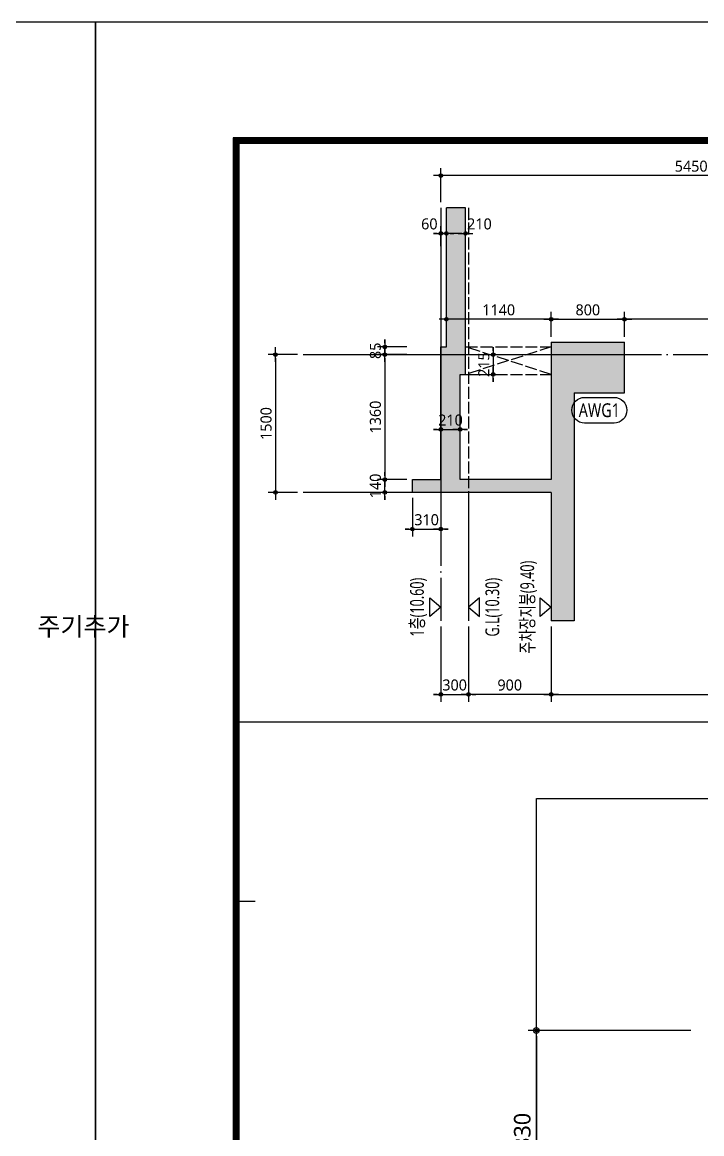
# Model space of a CAD drawing. Header units: millimetres. Extents: x 350420 to 672135, y -312840 to -44390.
# Drawn here: x 557934 to 565330, y -56494 to -44390 of the extents above; entities that cross this region are included whole.
import ezdxf
from ezdxf.enums import TextEntityAlignment as Align

# ---------------------------------------------------------------- set-up
doc = ezdxf.new("R2010")
doc.units = ezdxf.units.MM
doc.header["$LTSCALE"] = 65
doc.linetypes.add('CEN', pattern=[62, 60, -1, 0, -1])
doc.linetypes.add('HID', pattern=[2.5, 2, -0.5])
doc.layers.get('Defpoints').update_dxf_attribs({"color": 145})
for name, color, linetype, plot in [('211119', 40, 'Continuous', False), ('DEFPOINT', 144, 'Continuous', False), ('FORM_고양장항A-1BL-S-성능$0$DEFPOINT', 144, 'Continuous', False)]:
    doc.layers.add(name, color=color, linetype=linetype, plot=plot)
for name, color, linetype in [('253', 253, 'Continuous'), ('CEN', 1, 'CEN'), ('DIM', 7, 'Continuous'), ('FORM_고양장항A-1BL-S-성능$0$FORM', 7, 'Continuous'), ('GL', 3, 'Continuous'), ('HID', 8, 'HID'), ('LEADER', 7, 'Continuous'), ('M', 7, 'Continuous'), ('NAME-B', 6, 'Continuous'), ('SEC', 2, 'Continuous')]:
    doc.layers.add(name, color=color, linetype=linetype)
doc.layers.add('TEXT', color=3, linetype='Continuous', lineweight=9)
doc.styles.add('맑은고딕', font='malgun.ttf')
doc.dimstyles.new('DIM_40', dxfattribs={"dimscale": 40, "dimtxt": 3, "dimasz": 1, "dimexe": 2, "dimexo": 1.5, "dimgap": 1, "dimtad": 1, "dimdec": 0, "dimzin": 0, "dimdsep": 46, "dimtxsty": '맑은고딕', "dimblk1": 'DIMDOT', "dimblk2": 'DIMDOT', "dimsah": 1, "dimcen": 0.09, "dimdle": 2, "dimclrd": 7, "dimclre": 7, "dimclrt": 6, "dimadec": 0, "dimazin": 0, "dimtfac": 1, "dimtdec": 0, "dimtix": 1, "dimtmove": 2, "dimatfit": 3, "dimldrblk": 'DIMDOT', "dimfxl": 0, "dimtolj": 1, "dimtzin": 0, "dimarcsym": 0})
doc.dimstyles.new('DIM_60', dxfattribs={"dimscale": 60, "dimtxt": 3, "dimasz": 1, "dimexe": 1.5, "dimexo": 2, "dimgap": 1, "dimtad": 1, "dimdec": 0, "dimzin": 0, "dimdsep": 46, "dimtxsty": '맑은고딕', "dimblk1": 'DIMDOT', "dimblk2": 'DIMDOT', "dimsah": 1, "dimcen": 0.09, "dimdle": 2, "dimclrd": 7, "dimclre": 7, "dimclrt": 3, "dimadec": 0, "dimazin": 0, "dimtfac": 1, "dimtdec": 0, "dimtix": 1, "dimtmove": 2, "dimatfit": 3, "dimldrblk": 'DIMDOT', "dimfxl": 0, "dimtolj": 1, "dimtzin": 0, "dimarcsym": 0})

# ---------------------------------------------------------------- blocks, each defined once
blk = doc.blocks.new('DIMDOT')
at = {"layer": 'DIM', "linetype": 'Continuous'}
blk.add_line((-2, 0), (2, 0), dxfattribs=at)
for radius in [0.5, 0.25]:
    blk.add_circle((0, 0), radius, dxfattribs=at)
blk = doc.blocks.new('*D606')
at = {"layer": 'Defpoints', "color": 0, "linetype": 'Continuous', "transparency": 16777216}
for p in [(565330, -55370), (563530, -57700), (565330, -57700)]:
    blk.add_point(p, dxfattribs=at)
at = {"layer": 'DIM', "color": 7, "linetype": 'Continuous', "lineweight": -2, "transparency": 16777216}
for p, q in [((565210, -55370), (563440, -55370)), ((563530, -55430), (563530, -57640)), ((565210, -57700), (563440, -57700))]:
    blk.add_line(p, q, dxfattribs=at)
at = {"layer": 'DIM', "color": 7, "linetype": 'Continuous', "lineweight": -2, "transparency": 16777216, "xscale": 60, "yscale": 60, "zscale": 60}
for p, rotation in [((563530, -55370), 90), ((563530, -57700), 270)]:
    blk.add_blockref('DIMDOT', p, dxfattribs=dict(at, rotation=rotation))
at = {"layer": 'DIM', "color": 3, "linetype": 'Continuous', "transparency": 16777216, "insert": (563377, -56535), "char_height": 180, "attachment_point": 5, "rotation": 90, "style": '맑은고딕'}
blk.add_mtext('\\A1;2330', dxfattribs=at)
blk = doc.blocks.new('FORM_고양장항A-1BL-S-성능')
at = {"layer": 'FORM_고양장항A-1BL-S-성능$0$DEFPOINT', "color": 1}
blk.add_line((26, 434.5), (29, 434.5), dxfattribs=at)
at = {"layer": 'FORM_고양장항A-1BL-S-성능$0$DEFPOINT'}
blk.add_lwpolyline([(0, 594), (0, 0), (841, 0), (841, 594), (0, 594)], dxfattribs=at)
at = {"layer": 'FORM_고양장항A-1BL-S-성능$0$FORM'}
for points in [[(25, 573), (25, 21), (757, 21), (757, 573)], [(26, 572), (26, 22), (756, 22), (756, 572)]]:
    blk.add_lwpolyline(points, close=True, dxfattribs=at)
at = {"layer": 'FORM_고양장항A-1BL-S-성능$0$FORM', "const_width": 1}
blk.add_lwpolyline([(25.5, 572.5), (25.5, 21.5), (756.5, 21.5), (756.5, 572.5)], close=True, dxfattribs=at)
blk = doc.blocks.new('*D1054')
at = {"layer": 'Defpoints', "color": 0, "transparency": 16777216}
for p in [(560990, -48010), (560690, -49510), (560990, -49510)]:
    blk.add_point(p, dxfattribs=at)
at = {"layer": 'DIM', "color": 7, "lineweight": -2, "transparency": 16777216}
for p, q in [((560930, -48010), (560610, -48010)), ((560690, -48050), (560690, -49470)), ((560930, -49510), (560610, -49510))]:
    blk.add_line(p, q, dxfattribs=at)
at = {"layer": 'DIM', "color": 7, "lineweight": -2, "transparency": 16777216, "xscale": 40, "yscale": 40, "zscale": 40}
for p, rotation in [((560690, -48010), 90), ((560690, -49510), 270)]:
    blk.add_blockref('DIMDOT', p, dxfattribs=dict(at, rotation=rotation))
at = {"layer": 'DIM', "color": 6, "transparency": 16777216, "insert": (560588, -48760), "char_height": 120, "attachment_point": 5, "rotation": 90, "style": '맑은고딕'}
blk.add_mtext('\\A1;1500', dxfattribs=at)
blk = doc.blocks.new('*D1055')
at = {"layer": 'Defpoints', "color": 0, "transparency": 16777216}
for p in [(562180, -48010), (561880, -49370), (562180, -49370)]:
    blk.add_point(p, dxfattribs=at)
at = {"layer": 'DIM', "color": 7, "lineweight": -2, "transparency": 16777216}
for p, q in [((562120, -48010), (561800, -48010)), ((561880, -48050), (561880, -49330)), ((562120, -49370), (561800, -49370))]:
    blk.add_line(p, q, dxfattribs=at)
at = {"layer": 'DIM', "color": 7, "lineweight": -2, "transparency": 16777216, "xscale": 40, "yscale": 40, "zscale": 40}
for p, rotation in [((561880, -48010), 90), ((561880, -49370), 270)]:
    blk.add_blockref('DIMDOT', p, dxfattribs=dict(at, rotation=rotation))
at = {"layer": 'DIM', "color": 6, "transparency": 16777216, "insert": (561778, -48690), "char_height": 120, "attachment_point": 5, "rotation": 90, "style": '맑은고딕'}
blk.add_mtext('\\A1;1360', dxfattribs=at)
blk = doc.blocks.new('*D1056')
at = {"layer": 'Defpoints', "color": 0, "transparency": 16777216}
for p in [(561880, -49370), (562180, -49370), (562180, -49510)]:
    blk.add_point(p, dxfattribs=at)
at = {"layer": 'DIM', "color": 7, "lineweight": -2, "transparency": 16777216}
for p, q in [((562120, -49370), (561800, -49370)), ((561880, -49330), (561880, -49290)), ((561880, -49510), (561880, -49370)), ((562120, -49510), (561800, -49510)), ((561880, -49550), (561880, -49590))]:
    blk.add_line(p, q, dxfattribs=at)
at = {"layer": 'DIM', "color": 7, "lineweight": -2, "transparency": 16777216, "xscale": 40, "yscale": 40, "zscale": 40}
for p, rotation in [((561880, -49370), 270), ((561880, -49510), 90)]:
    blk.add_blockref('DIMDOT', p, dxfattribs=dict(at, rotation=rotation))
at = {"layer": 'DIM', "color": 6, "transparency": 16777216, "insert": (561778, -49440), "char_height": 120, "attachment_point": 5, "rotation": 90, "style": '맑은고딕'}
blk.add_mtext('\\A1;140', dxfattribs=at)
blk = doc.blocks.new('*D1059')
at = {"layer": 'Defpoints', "color": 0, "transparency": 16777216}
for p in [(562490, -50910), (562790, -50910), (562790, -51710)]:
    blk.add_point(p, dxfattribs=at)
at = {"layer": 'DIM', "color": 7, "lineweight": -2, "transparency": 16777216}
for p, q in [((562490, -50970), (562490, -51790)), ((562790, -50970), (562790, -51790)), ((562450, -51710), (562410, -51710)), ((562490, -51710), (562790, -51710)), ((562830, -51710), (562870, -51710))]:
    blk.add_line(p, q, dxfattribs=at)
at = {"layer": 'DIM', "color": 7, "lineweight": -2, "transparency": 16777216, "xscale": 40, "yscale": 40, "zscale": 40}
blk.add_blockref('DIMDOT', (562490, -51710), dxfattribs=at)
at = {"layer": 'DIM', "color": 7, "lineweight": -2, "transparency": 16777216, "xscale": 40, "yscale": 40, "zscale": 40, "rotation": 180}
blk.add_blockref('DIMDOT', (562790, -51710), dxfattribs=at)
at = {"layer": 'DIM', "color": 6, "transparency": 16777216, "insert": (562640, -51608), "char_height": 120, "attachment_point": 5, "style": '맑은고딕'}
blk.add_mtext('\\A1;300', dxfattribs=at)
blk = doc.blocks.new('*D1060')
at = {"layer": 'Defpoints', "color": 0, "transparency": 16777216}
for p in [(562180, -49510), (562490, -49510), (562490, -49910)]:
    blk.add_point(p, dxfattribs=at)
at = {"layer": 'DIM', "color": 7, "lineweight": -2, "transparency": 16777216}
for p, q in [((562180, -49570), (562180, -49990)), ((562490, -49570), (562490, -49990)), ((562140, -49910), (562100, -49910)), ((562180, -49910), (562490, -49910)), ((562530, -49910), (562570, -49910))]:
    blk.add_line(p, q, dxfattribs=at)
at = {"layer": 'DIM', "color": 7, "lineweight": -2, "transparency": 16777216, "xscale": 40, "yscale": 40, "zscale": 40}
blk.add_blockref('DIMDOT', (562180, -49910), dxfattribs=at)
at = {"layer": 'DIM', "color": 7, "lineweight": -2, "transparency": 16777216, "xscale": 40, "yscale": 40, "zscale": 40, "rotation": 180}
blk.add_blockref('DIMDOT', (562490, -49910), dxfattribs=at)
at = {"layer": 'DIM', "color": 6, "transparency": 16777216, "insert": (562335, -49808), "char_height": 120, "attachment_point": 5, "style": '맑은고딕'}
blk.add_mtext('\\A1;310', dxfattribs=at)
blk = doc.blocks.new('*D1061')
at = {"layer": 'Defpoints', "color": 0, "transparency": 16777216}
for p in [(561880, -47925), (562180, -47925), (562180, -48010)]:
    blk.add_point(p, dxfattribs=at)
at = {"layer": 'DIM', "color": 7, "lineweight": -2, "transparency": 16777216}
for p, q in [((562120, -47925), (561800, -47925)), ((561880, -47885), (561880, -47845)), ((561880, -48010), (561880, -47925)), ((562120, -48010), (561800, -48010)), ((561880, -48050), (561880, -48090))]:
    blk.add_line(p, q, dxfattribs=at)
at = {"layer": 'DIM', "color": 7, "lineweight": -2, "transparency": 16777216, "xscale": 40, "yscale": 40, "zscale": 40}
for p, rotation in [((561880, -47925), 270), ((561880, -48010), 90)]:
    blk.add_blockref('DIMDOT', p, dxfattribs=dict(at, rotation=rotation))
at = {"layer": 'DIM', "color": 6, "transparency": 16777216, "insert": (561778, -47968), "char_height": 120, "attachment_point": 5, "rotation": 90, "style": '맑은고딕'}
blk.add_mtext('\\A1;85', dxfattribs=at)
blk = doc.blocks.new('*D1062')
at = {"layer": 'Defpoints', "color": 0, "transparency": 16777216}
for p in [(562700, -48825), (562490, -49025), (562700, -49025)]:
    blk.add_point(p, dxfattribs=at)
at = {"layer": 'DIM', "color": 7, "lineweight": -2, "transparency": 16777216}
for p, q in [((562490, -48965), (562490, -48745)), ((562700, -48965), (562700, -48745)), ((562450, -48825), (562410, -48825)), ((562490, -48825), (562700, -48825)), ((562740, -48825), (562780, -48825))]:
    blk.add_line(p, q, dxfattribs=at)
at = {"layer": 'DIM', "color": 7, "lineweight": -2, "transparency": 16777216, "xscale": 40, "yscale": 40, "zscale": 40}
blk.add_blockref('DIMDOT', (562490, -48825), dxfattribs=at)
at = {"layer": 'DIM', "color": 7, "lineweight": -2, "transparency": 16777216, "xscale": 40, "yscale": 40, "zscale": 40, "rotation": 180}
blk.add_blockref('DIMDOT', (562700, -48825), dxfattribs=at)
at = {"layer": 'DIM', "color": 6, "transparency": 16777216, "insert": (562595, -48723), "char_height": 120, "attachment_point": 5, "style": '맑은고딕'}
blk.add_mtext('\\A1;210', dxfattribs=at)
blk = doc.blocks.new('*D1064')
at = {"layer": 'Defpoints', "color": 0, "transparency": 16777216}
for p in [(562790, -50910), (563690, -50910), (562790, -51710)]:
    blk.add_point(p, dxfattribs=at)
at = {"layer": 'DIM', "color": 7, "lineweight": -2, "transparency": 16777216}
for p, q in [((562790, -50970), (562790, -51790)), ((563690, -50970), (563690, -51790)), ((563650, -51710), (562830, -51710))]:
    blk.add_line(p, q, dxfattribs=at)
at = {"layer": 'DIM', "color": 7, "lineweight": -2, "transparency": 16777216, "xscale": 40, "yscale": 40, "zscale": 40, "rotation": 180}
blk.add_blockref('DIMDOT', (562790, -51710), dxfattribs=at)
at = {"layer": 'DIM', "color": 7, "lineweight": -2, "transparency": 16777216, "xscale": 40, "yscale": 40, "zscale": 40}
blk.add_blockref('DIMDOT', (563690, -51710), dxfattribs=at)
at = {"layer": 'DIM', "color": 6, "transparency": 16777216, "insert": (563240, -51608), "char_height": 120, "attachment_point": 5, "style": '맑은고딕'}
blk.add_mtext('\\A1;900', dxfattribs=at)
blk = doc.blocks.new('*D1065')
at = {"layer": 'Defpoints', "color": 0, "transparency": 16777216}
for p in [(563690, -50910), (567940, -50910), (567940, -51710)]:
    blk.add_point(p, dxfattribs=at)
at = {"layer": 'DIM', "color": 7, "lineweight": -2, "transparency": 16777216}
for p, q in [((563690, -50970), (563690, -51790)), ((567940, -50970), (567940, -51790)), ((563730, -51710), (567900, -51710))]:
    blk.add_line(p, q, dxfattribs=at)
at = {"layer": 'DIM', "color": 7, "lineweight": -2, "transparency": 16777216, "xscale": 40, "yscale": 40, "zscale": 40, "rotation": 180}
blk.add_blockref('DIMDOT', (563690, -51710), dxfattribs=at)
at = {"layer": 'DIM', "color": 7, "lineweight": -2, "transparency": 16777216, "xscale": 40, "yscale": 40, "zscale": 40}
blk.add_blockref('DIMDOT', (567940, -51710), dxfattribs=at)
at = {"layer": 'DIM', "color": 6, "transparency": 16777216, "insert": (565815, -51608), "char_height": 120, "attachment_point": 5, "style": '맑은고딕'}
blk.add_mtext('\\A1;4250', dxfattribs=at)
blk = doc.blocks.new('*D1081')
at = {"layer": 'Defpoints', "color": 0, "transparency": 16777216}
for p in [(562490, -46060), (562490, -46410), (567940, -46410)]:
    blk.add_point(p, dxfattribs=at)
at = {"layer": 'DIM', "color": 7, "lineweight": -2, "transparency": 16777216}
for p, q in [((562490, -46350), (562490, -45980)), ((567940, -46350), (567940, -45980)), ((567900, -46060), (562530, -46060))]:
    blk.add_line(p, q, dxfattribs=at)
at = {"layer": 'DIM', "color": 7, "lineweight": -2, "transparency": 16777216, "xscale": 40, "yscale": 40, "zscale": 40, "rotation": 180}
blk.add_blockref('DIMDOT', (562490, -46060), dxfattribs=at)
at = {"layer": 'DIM', "color": 7, "lineweight": -2, "transparency": 16777216, "xscale": 40, "yscale": 40, "zscale": 40}
blk.add_blockref('DIMDOT', (567940, -46060), dxfattribs=at)
at = {"layer": 'DIM', "color": 6, "transparency": 16777216, "insert": (565215, -45958), "char_height": 120, "attachment_point": 5, "style": '맑은고딕'}
blk.add_mtext('\\A1;5450', dxfattribs=at)
blk = doc.blocks.new('*D1084')
at = {"layer": 'Defpoints', "color": 0, "transparency": 16777216}
for p in [(562550, -46690), (562550, -46890), (562760, -46890)]:
    blk.add_point(p, dxfattribs=at)
at = {"layer": 'DIM', "color": 7, "lineweight": -2, "transparency": 16777216}
for p, q in [((562550, -46830), (562550, -46610)), ((562720, -46690), (562590, -46690)), ((562760, -46830), (562760, -46610))]:
    blk.add_line(p, q, dxfattribs=at)
at = {"layer": 'DIM', "color": 7, "lineweight": -2, "transparency": 16777216, "xscale": 40, "yscale": 40, "zscale": 40, "rotation": 180}
blk.add_blockref('DIMDOT', (562550, -46690), dxfattribs=at)
at = {"layer": 'DIM', "color": 7, "lineweight": -2, "transparency": 16777216, "xscale": 40, "yscale": 40, "zscale": 40}
blk.add_blockref('DIMDOT', (562760, -46690), dxfattribs=at)
at = {"layer": 'DIM', "color": 6, "transparency": 16777216, "insert": (562910, -46587), "char_height": 120, "attachment_point": 5, "style": '맑은고딕'}
blk.add_mtext('\\A1;210', dxfattribs=at)
blk = doc.blocks.new('*D1085')
at = {"layer": 'Defpoints', "color": 0, "transparency": 16777216}
for p in [(562550, -46690), (562490, -46890), (562550, -46890)]:
    blk.add_point(p, dxfattribs=at)
at = {"layer": 'DIM', "color": 7, "lineweight": -2, "transparency": 16777216}
for p, q in [((562450, -46690), (562410, -46690)), ((562490, -46830), (562490, -46610)), ((562490, -46690), (562550, -46690)), ((562550, -46830), (562550, -46610)), ((562590, -46690), (562630, -46690))]:
    blk.add_line(p, q, dxfattribs=at)
at = {"layer": 'DIM', "color": 7, "lineweight": -2, "transparency": 16777216, "xscale": 40, "yscale": 40, "zscale": 40}
blk.add_blockref('DIMDOT', (562490, -46690), dxfattribs=at)
at = {"layer": 'DIM', "color": 7, "lineweight": -2, "transparency": 16777216, "xscale": 40, "yscale": 40, "zscale": 40, "rotation": 180}
blk.add_blockref('DIMDOT', (562550, -46690), dxfattribs=at)
at = {"layer": 'DIM', "color": 6, "transparency": 16777216, "insert": (562365, -46587), "char_height": 120, "attachment_point": 5, "style": '맑은고딕'}
blk.add_mtext('\\A1;60', dxfattribs=at)
blk = doc.blocks.new('*D1093')
at = {"layer": 'Defpoints', "color": 0, "transparency": 16777216}
for p in [(564490, -47625), (564490, -47875), (567940, -47875)]:
    blk.add_point(p, dxfattribs=at)
at = {"layer": 'DIM', "color": 7, "lineweight": -2, "transparency": 16777216}
for p, q in [((564490, -47815), (564490, -47545)), ((567940, -47815), (567940, -47545)), ((567900, -47625), (564530, -47625))]:
    blk.add_line(p, q, dxfattribs=at)
at = {"layer": 'DIM', "color": 7, "lineweight": -2, "transparency": 16777216, "xscale": 40, "yscale": 40, "zscale": 40, "rotation": 180}
blk.add_blockref('DIMDOT', (564490, -47625), dxfattribs=at)
at = {"layer": 'DIM', "color": 7, "lineweight": -2, "transparency": 16777216, "xscale": 40, "yscale": 40, "zscale": 40}
blk.add_blockref('DIMDOT', (567940, -47625), dxfattribs=at)
at = {"layer": 'DIM', "color": 6, "transparency": 16777216, "insert": (566215, -47523), "char_height": 120, "attachment_point": 5, "style": '맑은고딕'}
blk.add_mtext('\\A1;3450', dxfattribs=at)
blk = doc.blocks.new('*D1094')
at = {"layer": 'Defpoints', "color": 0, "transparency": 16777216}
for p in [(564490, -47625), (563690, -47875), (564490, -47875)]:
    blk.add_point(p, dxfattribs=at)
at = {"layer": 'DIM', "color": 7, "lineweight": -2, "transparency": 16777216}
for p, q in [((563690, -47815), (563690, -47545)), ((564490, -47815), (564490, -47545)), ((563730, -47625), (564450, -47625))]:
    blk.add_line(p, q, dxfattribs=at)
at = {"layer": 'DIM', "color": 7, "lineweight": -2, "transparency": 16777216, "xscale": 40, "yscale": 40, "zscale": 40, "rotation": 180}
blk.add_blockref('DIMDOT', (563690, -47625), dxfattribs=at)
at = {"layer": 'DIM', "color": 7, "lineweight": -2, "transparency": 16777216, "xscale": 40, "yscale": 40, "zscale": 40}
blk.add_blockref('DIMDOT', (564490, -47625), dxfattribs=at)
at = {"layer": 'DIM', "color": 6, "transparency": 16777216, "insert": (564090, -47523), "char_height": 120, "attachment_point": 5, "style": '맑은고딕'}
blk.add_mtext('\\A1;800', dxfattribs=at)
blk = doc.blocks.new('*D1095')
at = {"layer": 'Defpoints', "color": 0, "transparency": 16777216}
for p in [(562550, -47625), (562550, -47875), (563690, -47875)]:
    blk.add_point(p, dxfattribs=at)
at = {"layer": 'DIM', "color": 7, "lineweight": -2, "transparency": 16777216}
for p, q in [((562550, -47815), (562550, -47545)), ((563690, -47815), (563690, -47545)), ((563650, -47625), (562590, -47625))]:
    blk.add_line(p, q, dxfattribs=at)
at = {"layer": 'DIM', "color": 7, "lineweight": -2, "transparency": 16777216, "xscale": 40, "yscale": 40, "zscale": 40, "rotation": 180}
blk.add_blockref('DIMDOT', (562550, -47625), dxfattribs=at)
at = {"layer": 'DIM', "color": 7, "lineweight": -2, "transparency": 16777216, "xscale": 40, "yscale": 40, "zscale": 40}
blk.add_blockref('DIMDOT', (563690, -47625), dxfattribs=at)
at = {"layer": 'DIM', "color": 6, "transparency": 16777216, "insert": (563120, -47523), "char_height": 120, "attachment_point": 5, "style": '맑은고딕'}
blk.add_mtext('\\A1;1140', dxfattribs=at)
blk = doc.blocks.new('*D1104')
at = {"layer": 'Defpoints', "color": 0, "transparency": 16777216}
for p in [(562760, -48010), (562760, -48225), (563060, -48225)]:
    blk.add_point(p, dxfattribs=at)
at = {"layer": 'DIM', "color": 7, "lineweight": -2, "transparency": 16777216}
for p, q in [((563060, -47970), (563060, -47930)), ((562820, -48010), (563140, -48010)), ((563060, -48010), (563060, -48225)), ((562820, -48225), (563140, -48225)), ((563060, -48265), (563060, -48305))]:
    blk.add_line(p, q, dxfattribs=at)
at = {"layer": 'DIM', "color": 7, "lineweight": -2, "transparency": 16777216, "xscale": 40, "yscale": 40, "zscale": 40}
for p, rotation in [((563060, -48010), 270), ((563060, -48225), 90)]:
    blk.add_blockref('DIMDOT', p, dxfattribs=dict(at, rotation=rotation))
at = {"layer": 'DIM', "color": 6, "transparency": 16777216, "insert": (562958, -48118), "char_height": 120, "attachment_point": 5, "rotation": 90, "style": '맑은고딕'}
blk.add_mtext('\\A1;215', dxfattribs=at)

msp = doc.modelspace()

# ---------------------------------------------------------------- hatches: boundary and pattern name
at = {"layer": '253'}
h = msp.add_hatch(color=256, dxfattribs=at)
h.dxf.hatch_style = 1
h.paths.add_polyline_path([(563690, -47875), (564490, -47875), (564490, -48425), (563940, -48425), (563940, -50910), (563690, -50910), (563690, -49510), (562180, -49510), (562180, -49370), (562490, -49370), (562490, -47925), (562550, -47925), (562550, -46410), (562760, -46410), (562760, -48225), (562700, -48225), (562700, -49370), (563690, -49370)])

# ---------------------------------------------------------------- linework, layer by layer
for p, q in [((562760, -46410), (562550, -46410)), ((563940, -50910), (563690, -50910))]:
    msp.add_line(p, q, dxfattribs=at)
at = {"layer": 'CEN'}
for p, q in [((562490, -46410), (562490, -50910)), ((560990, -48010), (572955, -48010)), ((562180, -49510), (560990, -49510))]:
    msp.add_line(p, q, dxfattribs=at)
at = {"layer": 'DEFPOINT'}
msp.add_lwpolyline([(563530, -52845), (597090, -52845), (597090, -70410), (563530, -70410)], close=True, dxfattribs=at)
at = {"layer": 'Defpoints', "linetype": 'HID'}
msp.add_line((562790, -46410), (562790, -50910), dxfattribs=at)
at = {"layer": 'GL'}
msp.add_line((562790, -49510), (562790, -50910), dxfattribs=at)
at = {"layer": 'HID'}
msp.add_lwpolyline([(562760, -48225), (563690, -48225), (562760, -47925), (563690, -47925), (562760, -48225)], dxfattribs=at)
at = {"layer": 'LEADER', "color": 7}
msp.add_lwpolyline([(573790, -45710), (560290, -45710), (560290, -52010), (573790, -52010)], close=True, dxfattribs=at)
at = {"layer": 'LEADER'}
for points in [[(562370, -50660), (562490, -50760), (562370, -50860)], [(562910, -50660), (562790, -50760), (562910, -50860)], [(563570, -50660), (563690, -50760), (563570, -50860)]]:
    msp.add_lwpolyline(points, close=True, dxfattribs=at)
at = {"layer": 'M'}
msp.add_lwpolyline([(564055, -48475), (564375, -48475, -1), (564375, -48755), (564055, -48755, -1)], format="xyb", close=True, dxfattribs=at)
at = {"layer": 'SEC'}
for p, q in [((562550, -47925), (562550, -46410)), ((562760, -48225), (562760, -46410)), ((562490, -49370), (562490, -47925)), ((562490, -47925), (562550, -47925)), ((563690, -47875), (563690, -49370)), ((563690, -47875), (564490, -47875)), ((564490, -48425), (564490, -47875)), ((562700, -49370), (562700, -48225)), ((562700, -48225), (562760, -48225)), ((563940, -48425), (564490, -48425)), ((563940, -48425), (563940, -50910)), ((562180, -49510), (562180, -49370)), ((562180, -49370), (562490, -49370)), ((563690, -49370), (562700, -49370)), ((563690, -49510), (562180, -49510)), ((563690, -49510), (563690, -50910))]:
    msp.add_line(p, q, dxfattribs=at)

# ---------------------------------------------------------------- block references
at = {"xscale": 60, "yscale": 60, "zscale": 60}
for p in [(508270, -80030), (558730, -80030)]:
    msp.add_blockref('FORM_고양장항A-1BL-S-성능', p, dxfattribs=at)

# ---------------------------------------------------------------- texts
at = {"layer": '211119', "style": '맑은고딕'}
msp.add_text('주기추가', height=200, dxfattribs=at).set_placement((558600.1, -50969.6), align=Align.MIDDLE_CENTER)
at = {"layer": 'NAME-B', "style": '맑은고딕', "width": 0.8}
msp.add_text('AWG1', height=150, dxfattribs=at).set_placement((564215, -48615), align=Align.MIDDLE)
at = {"layer": 'TEXT', "style": '맑은고딕', "width": 0.7}
for s, p in [('주차장지붕(9.40)', (563430, -50760)), ('1층(10.60)', (562230, -50760)), ('G.L(10.30)', (563050, -50760))]:
    msp.add_text(s, height=150, rotation=90, dxfattribs=at).set_placement(p, align=Align.MIDDLE_CENTER)

# ---------------------------------------------------------------- dimensions: what is measured, and where the dimension line sits
at = {"layer": 'DIM'}
for base, p1, p2, angle, picture, middle in [((562490, -46060), (567940, -46410), (562490, -46410), 180, '*D1081', (565215, -45958)), ((562550, -47625), (563690, -47875), (562550, -47875), 180, '*D1095', (563120, -47522.6)), ((564490, -47625), (567940, -47875), (564490, -47875), 180, '*D1093', (566215, -47523)), ((560690, -49510), (560990, -48010), (560990, -49510), 270, '*D1054', (560587.6, -48760)), ((561880, -49370), (562180, -48010), (562180, -49370), 270, '*D1055', (561777.6, -48690)), ((561880, -47925), (562180, -48010), (562180, -47925), 90, '*D1061', (561778, -47967.5)), ((563060, -48225), (562760, -48010), (562760, -48225), 270, '*D1104', (562957.6, -48117.5)), ((561880, -49370), (562180, -49510), (562180, -49370), 90, '*D1056', (561777.6, -49440)), ((562790, -51710), (563690, -50910), (562790, -50910), 180, '*D1064', (563240, -51608))]:
    dim = msp.add_linear_dim(base=base, p1=p1, p2=p2, angle=angle, dimstyle='DIM_40', dxfattribs=at)
    dim.commit()
    dim.dimension.update_dxf_attribs({"geometry": picture, "text_midpoint": middle})
dim = msp.add_linear_dim(base=(562550, -46689.7), p1=(562490, -46889.7), p2=(562550, -46889.7), dimstyle='DIM_40', dxfattribs=at)
dim.commit()
dim.dimension.update_dxf_attribs({"geometry": '*D1085', "text_midpoint": (562365, -46587.3), "dimtype": 160})
dim = msp.add_linear_dim(base=(562550, -46689.7), p1=(562760, -46889.7), p2=(562550, -46889.7), angle=180, dimstyle='DIM_40', dxfattribs=at)
dim.commit()
dim.dimension.update_dxf_attribs({"geometry": '*D1084', "text_midpoint": (562910, -46587.3), "dimtype": 160})
for base, p1, p2, picture, middle in [((564490, -47625), (563690, -47875), (564490, -47875), '*D1094', (564090, -47523)), ((562700, -48825), (562490, -49025), (562700, -49025), '*D1062', (562595, -48722.6)), ((562490, -49910), (562180, -49510), (562490, -49510), '*D1060', (562335, -49807.6)), ((562790, -51710), (562490, -50910), (562790, -50910), '*D1059', (562640, -51608)), ((567940, -51710), (563690, -50910), (567940, -50910), '*D1065', (565815, -51608))]:
    dim = msp.add_linear_dim(base=base, p1=p1, p2=p2, dimstyle='DIM_40', dxfattribs=at)
    dim.commit()
    dim.dimension.update_dxf_attribs({"geometry": picture, "text_midpoint": middle})
at = {"layer": 'DIM', "linetype": 'Continuous'}
dim = msp.add_linear_dim(base=(563530, -57700), p1=(565330, -55370), p2=(565330, -57700), angle=270, dimstyle='DIM_60', dxfattribs=at)
dim.commit()
dim.dimension.update_dxf_attribs({"geometry": '*D606', "text_midpoint": (563377, -56535)})

doc.saveas('drawing.dxf')
